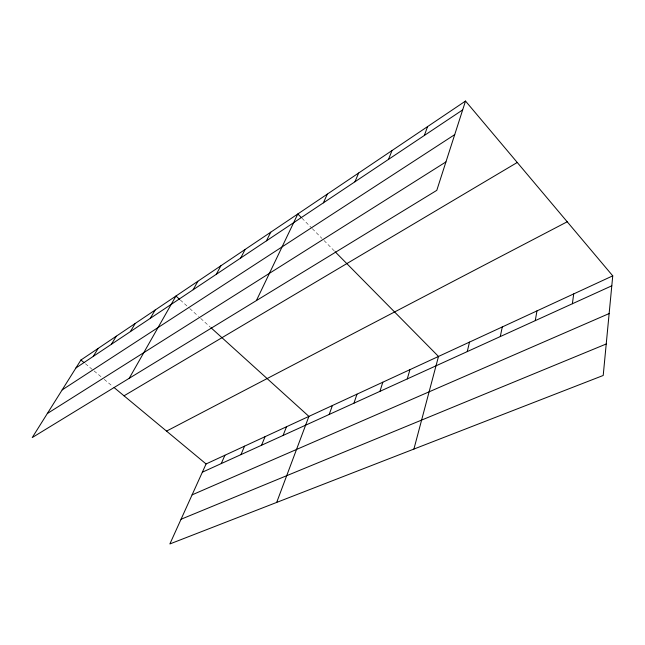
<?xml version="1.0" encoding="UTF-8"?>
<svg xmlns="http://www.w3.org/2000/svg" width="645" height="645" viewBox="0 0 645 645"><rect width="100%" height="100%" fill="white"/><g stroke="black" fill="none" stroke-linecap="round" stroke-linejoin="round"><path stroke-width="0.48" stroke-dasharray="3.23 2.42" d="M85.43 363.756L101.958 377.486M104.232 379.373L112.601 386.331M180.318 299.981L189.049 307.891M189.775 308.552L198.515 316.453M200.708 318.445L210.238 327.071M301.957 218.163L311.616 227.951M312.309 228.653L321.968 238.432M324.04 240.529L334.392 251.018"/><path stroke-width="0.97" d="M612.75 275.85L603.212 375.471L169.869 543.945L206.078 463.957L612.75 275.85L465.513 101.055L80.923 360.015L32.25 437.552L436.794 190.348L465.513 101.055M572.373 303.747L573.711 293.902M535.269 320.638L536.954 310.906M500.286 336.561L502.278 326.95M467.254 351.606L469.504 342.108M413.913 449.065L438.495 356.451L335.086 251.719M407.261 378.913L409.954 369.658M379.945 391.346L382.816 382.203M353.96 403.173L356.991 394.151M329.216 414.445L332.385 405.536M424.362 135.458L427.554 126.614M276.681 502.415L308.907 416.396L210.971 327.733M283.091 435.44L286.493 426.764M388.524 159.371L392.015 150.543M261.556 445.244L265.063 436.673M240.964 454.62L244.552 446.163M354.927 181.793L358.676 172.997M221.251 463.594L224.911 455.249M323.363 202.852L327.338 194.097M256.387 300.594L297.813 213.971L301.263 217.47M266.441 240.835L270.763 232.184M240.706 258.008L245.156 249.43M216.317 274.286L220.888 265.772M193.178 289.726L197.846 281.284M129.21 378.309L175.948 296.031L179.584 299.328M150.285 318.348L155.106 310.06M130.371 331.635L135.248 323.435M111.375 344.309L116.302 336.19M93.251 356.403L98.209 348.373M75.925 367.964L462.675 109.892M62.162 389.903L454.717 134.628M47.327 413.534L445.937 161.919M124.025 395.812L517.25 162.476M166.539 431.118L567.205 221.783M202.353 472.196L611.799 285.8M192.081 494.876L609.138 313.559M181.043 519.249L606.227 343.987M80.923 360.015L83.923 362.506M114.125 387.589L206.078 463.957"/></g></svg>
